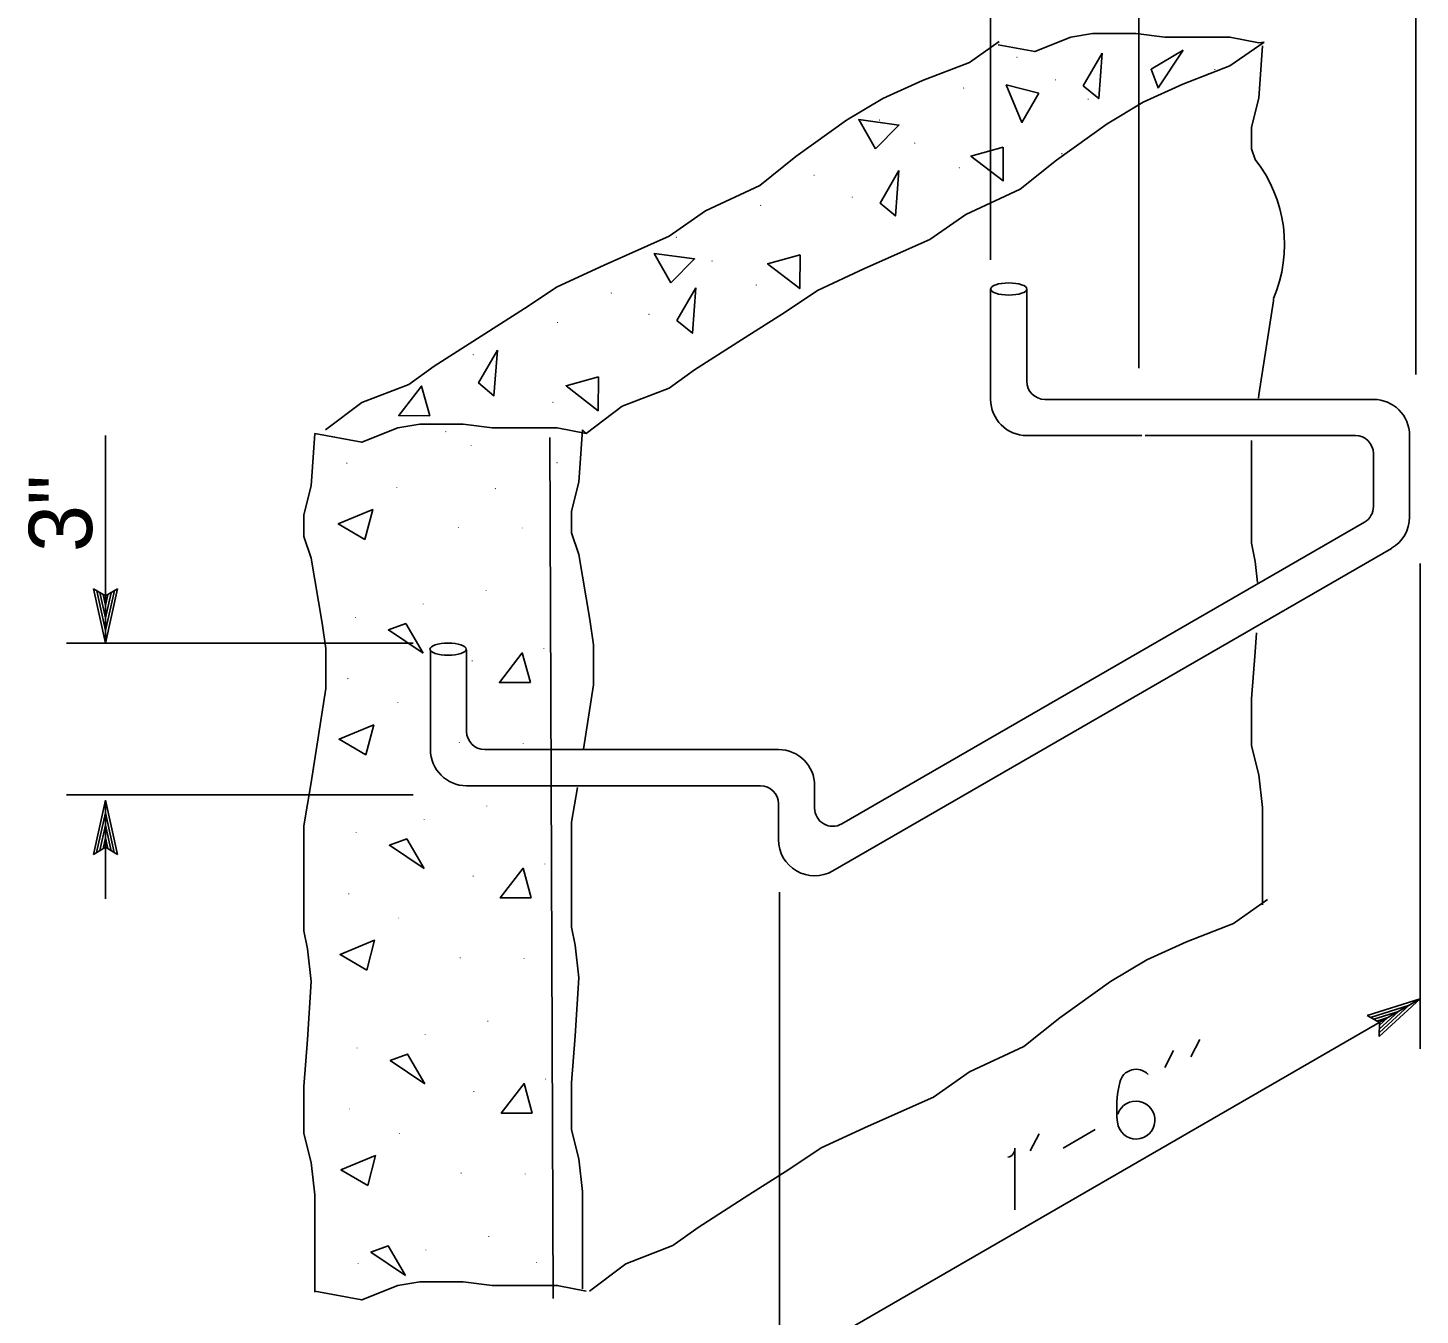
# Model space of a CAD drawing. Extents: x -894 to 866, y -472 to 714.
# Drawn here: x 30.4 to 184.4, y 455.2 to 597.6 of the extents above; entities that cross this region are included whole.
import ezdxf

# ---------------------------------------------------------------- set-up
doc = ezdxf.new("R2010")
doc.units = 0
for name, color, linetype in [('56 Stage 3 Anno', 7, 'Continuous'), ('57 Undefined', 7, 'Continuous'), ('59 Sndwall Anno', 7, 'Continuous'), ('60 Nongeo Data', 7, 'Continuous')]:
    doc.layers.add(name, color=color, linetype=linetype)

msp = doc.modelspace()

# ---------------------------------------------------------------- linework, layer by layer
at = {"layer": '56 Stage 3 Anno'}
for p, q in [((136.88, 571.9), (136.88, 610.96)), ((153.29, 559.94), (153.29, 610.96)), ((183.95, 559.22), (183.95, 610.96)), ((38.99, 529.52), (38.99, 552.47)), ((184.42, 484.63), (184.42, 538.33)), ((38.99, 529.52), (37.66, 535.52)), ((37.66, 535.52), (37.66, 535.52)), ((37.66, 535.52), (38.99, 534.72)), ((38.99, 530.92), (38.02, 535.29)), ((39, 532.29), (38.37, 535.11)), ((39, 533.67), (38.73, 534.88)), ((38.99, 534.72), (40.33, 535.52)), ((40.33, 535.52), (38.99, 529.52)), ((39.98, 535.31), (38.99, 530.9)), ((39.62, 535.07), (39, 532.29)), ((39.27, 534.9), (39, 533.67)), ((40.33, 535.52), (40.33, 535.52)), ((34.68, 529.52), (73.03, 529.52)), ((38.99, 529.52), (38.99, 529.52)), ((34.68, 512.74), (73.03, 512.74)), ((37.65, 506.12), (38.99, 512.12)), ((37.65, 506.12), (38.99, 512.12)), ((38.99, 501.22), (38.99, 512.12)), ((38.99, 512.12), (38.99, 512.12)), ((38.99, 512.12), (40.32, 506.12)), ((38.99, 512.12), (38.99, 512.12)), ((38.99, 512.12), (40.32, 506.12)), ((38.01, 506.34), (38.99, 510.74)), ((38.01, 506.34), (38.99, 510.74)), ((39, 510.73), (39.96, 506.36)), ((39, 510.73), (39.96, 506.36)), ((38.37, 506.57), (38.99, 509.36)), ((38.37, 506.57), (38.99, 509.36)), ((38.99, 509.36), (39.62, 506.53)), ((38.99, 509.36), (39.62, 506.53)), ((38.99, 506.92), (37.65, 506.12)), ((38.99, 506.92), (37.65, 506.12)), ((38.72, 506.75), (38.99, 507.98)), ((38.72, 506.75), (38.99, 507.98)), ((38.99, 507.98), (39.26, 506.77)), ((38.99, 507.98), (39.26, 506.77)), ((40.32, 506.12), (38.99, 506.92)), ((40.32, 506.12), (38.99, 506.92)), ((37.65, 506.12), (37.65, 506.12)), ((37.65, 506.12), (37.65, 506.12)), ((40.32, 506.12), (40.32, 506.12)), ((40.32, 506.12), (40.32, 506.12)), ((113.57, 445.92), (113.57, 501.96)), ((113.72, 449.33), (184.42, 490.15)), ((178.55, 488.31), (184.42, 490.15)), ((184.42, 490.15), (179.89, 485.99)), ((184.42, 490.15), (184.42, 490.15)), ((179.92, 487.55), (178.55, 488.31)), ((178.55, 488.31), (178.55, 488.31)), ((178.92, 488.11), (183.23, 489.46)), ((179.3, 487.91), (182.03, 488.77)), ((182.03, 488.77), (179.89, 486.81)), ((183.22, 489.45), (179.91, 486.42)), ((179.63, 487.7), (180.83, 488.08)), ((179.89, 485.99), (179.92, 487.55)), ((180.83, 488.08), (179.92, 487.24)), ((179.89, 485.99), (179.89, 485.99))]:
    msp.add_line(p, q, dxfattribs=at)
at = {"layer": '57 Undefined'}
for p, q in [((160.05, 485.65), (159.06, 483.74)), ((157.15, 484.46), (156.16, 482.56)), ((142.29, 475.24), (141.29, 473.34)), ((144.92, 473.62), (148.46, 475.7)), ((139.6, 473.62), (139.6, 466.83))]:
    msp.add_line(p, q, dxfattribs=at)
for centre, radius, start, end in [((153, 480.5), 1.86, 43.6698, 166.9839), ((164.03, 477.95), 13.18, 166.9839, 186.2856), ((152.97, 476.73), 2.11, 356.1022, 161.2698), ((153, 476.73), 2.08, 186.2856, 356.1022), ((138.6, 473.61), 1, 282.9552, 0.9711)]:
    msp.add_arc(centre, radius, start, end, dxfattribs=at)
at = {"layer": '59 Sndwall Anno'}
for p, q in [((136.91, 556.47), (136.91, 568.68)), ((140.91, 558.47), (140.91, 568.68)), ((142.91, 556.47), (153.65, 556.47)), ((153.65, 556.47), (179.25, 556.47)), ((91.76, 553.09), (92.15, 552.69)), ((88.53, 456.99), (88.13, 552.26)), ((140.91, 552.47), (153.65, 552.47)), ((154, 552.47), (177.25, 552.47)), ((183.25, 543.46), (183.25, 552.47)), ((179.25, 544.61), (179.25, 550.47)), ((120.44, 509.51), (178.25, 542.88)), ((119.44, 504.31), (181.25, 539.99)), ((74.94, 517.73), (74.94, 528.78)), ((78.94, 519.73), (78.94, 528.78)), ((78.94, 513.73), (111.44, 513.73)), ((117.44, 511.24), (117.44, 513.73)), ((113.44, 507.77), (113.44, 511.73))]:
    msp.add_line(p, q, dxfattribs=at)
for points in [[(149.23, 594.76), (148.86, 589.74), (147.16, 591.16)], [(158.22, 595.11), (155.43, 590.92), (154.65, 592.99)], [(142.23, 590.34), (140.37, 587.1), (138.63, 591.25)], [(124.16, 584.17), (122.31, 587.42), (126.77, 586.82)], [(138.31, 584.37), (138.28, 580.63), (134.72, 583.39)], [(126.76, 581.79), (126.38, 576.76), (124.68, 578.19)], [(101.54, 569.35), (99.69, 572.59), (104.15, 572)], [(115.83, 572.46), (115.8, 568.73), (112.24, 571.48)], [(104.28, 568.81), (103.91, 563.79), (102.21, 565.21)], [(82.34, 561.9), (81.97, 556.87), (80.27, 558.3)], [(74.86, 554.66), (71.43, 554.67), (73.94, 557.94)], [(93.54, 558.95), (93.51, 555.22), (89.95, 557.97)], [(67.7, 540.97), (64.74, 542.69), (68.56, 544.27)], [(74.13, 528.38), (70.3, 530.97), (72.21, 531.67)], [(86, 525.14), (82.57, 525.15), (85.09, 528.43)], [(67.8, 517.15), (64.84, 518.88), (68.66, 520.46)], [(74.23, 504.56), (70.4, 507.15), (72.31, 507.85)], [(86.1, 501.32), (82.67, 501.33), (85.19, 504.61)], [(67.9, 493.34), (64.94, 495.06), (68.76, 496.64)], [(74.33, 480.75), (70.5, 483.33), (72.41, 484.04)], [(86.2, 477.5), (82.77, 477.52), (85.29, 480.79)], [(68, 469.52), (65.04, 471.24), (68.86, 472.82)], [(72.18, 459.55), (68.35, 462.14), (70.26, 462.84)]]:
    msp.add_lwpolyline(points, close=True, dxfattribs=at)
for points in [[(92.15, 552.69), (88.96, 553.32), (84.56, 553.32), (81.75, 553.32), (78.55, 553.72), (73.75, 553.72), (71.35, 553.32), (67.35, 551.72), (62.15, 552.69)], [(91.86, 517.76), (92.96, 524.9), (92.96, 529.3), (92.56, 532.11), (91.36, 539.31), (90.56, 541.71), (90.56, 544.11), (91.36, 547.32), (91.76, 553.09)], [(62.15, 552.69), (61.75, 546.92), (60.95, 543.71), (60.95, 541.31), (61.75, 538.91), (62.95, 531.71), (63.35, 528.9), (63.35, 524.5), (61.75, 514.09), (60.95, 509.29), (60.95, 502.88), (60.95, 497.68), (61.35, 495.68), (61.75, 492.08), (61.35, 485.67), (60.95, 480.47), (60.95, 475.26), (61.75, 472.06), (62.15, 468.46), (62.15, 463.26), (62.15, 457.69)], [(91.76, 458.09), (91.76, 463.66), (91.76, 468.86), (91.36, 472.46), (90.56, 475.66), (90.56, 480.87), (90.96, 486.07), (91.36, 492.48), (90.96, 496.08), (90.56, 498.08), (90.56, 503.28), (90.56, 509.69), (91.2, 513.53)], [(62.15, 457.82), (67.35, 456.85), (71.35, 458.45), (73.75, 458.85), (78.55, 458.85), (81.75, 458.45), (84.56, 458.45), (88.96, 458.45), (92.15, 457.82)]]:
    msp.add_lwpolyline(points, dxfattribs=at)
for centre, radius, start, end in [((142.91, 558.47), 2, 180, 270), ((140.91, 556.47), 4, 180, 270), ((179.25, 552.47), 4, 0, 90), ((177.25, 550.47), 2, 0, 90), ((177.25, 544.61), 2, 300, 0), ((179.25, 543.46), 4, 299.9996, 0), ((78.94, 517.73), 4, 180, 270), ((113.44, 513.73), 4, 0, 90), ((111.44, 511.73), 2, 0, 90), ((119.44, 511.24), 2, 180, 300.0003), ((117.44, 507.77), 4, 180, 300.0001)]:
    msp.add_arc(centre, radius, start, end, dxfattribs=at)
msp.add_ellipse((76.89, 528.84), major_axis=(2, 0), ratio=0.336765, dxfattribs=at)
at = {"layer": '60 Nongeo Data'}
for p, q in [((167.15, 596), (166.57, 595.93)), ((80.94, 517.73), (113.44, 517.73))]:
    msp.add_line(p, q, dxfattribs=at)
for points in [[(137.84, 596.05), (134.57, 593.75), (129.37, 591.75), (124.97, 589.75), (120.97, 587.35), (115.37, 583.34), (111.36, 580.14), (105.36, 577.34), (101.36, 574.54), (94.16, 571.33), (88.96, 568.93), (85.36, 566.53), (80.95, 563.73), (75.35, 560.13), (72.55, 558.12), (67.35, 556.12), (63.34, 553.09)], [(166.57, 595.93), (163.38, 596.55), (158.98, 596.55), (156.18, 596.55), (152.98, 596.95), (148.18, 596.95), (145.78, 596.55), (141.78, 594.95), (137.75, 595.7)], [(92.15, 552.69), (96.16, 555.72), (101.36, 557.72), (104.16, 559.73), (109.76, 563.33), (114.17, 566.13), (117.77, 568.53), (122.97, 570.93), (130.17, 574.14), (134.17, 576.94), (140.17, 579.74), (144.18, 582.94), (149.78, 586.95), (153.78, 589.35), (158.18, 591.35), (163.38, 593.35), (167.15, 596)], [(166.98, 595.57), (166.58, 589.79), (165.78, 586.59), (165.78, 584.19), (166.17, 583.02)], [(168.18, 567.61), (168.18, 567.38), (166.58, 556.97), (166.53, 556.62)], [(165.78, 551.93), (165.78, 545.76), (165.78, 540.56), (166.18, 538.55), (166.44, 536.22)], [(166.32, 530.66), (166.18, 528.55), (165.78, 523.34), (165.78, 518.14), (166.58, 514.94), (166.98, 511.33), (166.98, 506.13), (166.98, 500.57)], [(92.55, 457.82), (96.56, 460.85), (101.76, 462.86), (104.56, 464.86), (110.16, 468.46), (114.57, 471.26), (118.17, 473.66), (123.37, 476.06), (130.57, 479.27), (134.57, 482.07), (140.58, 484.87), (144.58, 488.07), (150.18, 492.08), (154.18, 494.48), (158.58, 496.48), (163.78, 498.48), (167.55, 501.13)]]:
    msp.add_lwpolyline(points, dxfattribs=at)
for centre, radius, start, end in [((154.2, 573.62), 15.22, 336.7553, 38.1152), ((80.94, 519.73), 2, 180, 270)]:
    msp.add_arc(centre, radius, start, end, dxfattribs=at)
msp.add_ellipse((138.91, 568.68), major_axis=(2, 0), ratio=0.336765, dxfattribs=at)

# ---------------------------------------------------------------- texts
at = {"layer": '57 Undefined'}
msp.add_text('3"', height=7, rotation=90, dxfattribs=at).set_placement((37.51, 539.58))
at = {"layer": '59 Sndwall Anno'}
for height, rotation, p in [(0.765, 30.1671, (139.73, 594.19)), (0.765, 180.5909, (161.86, 593.01)), (0.765, 209.9975, (144.16, 591.94)), (0.765, 209.9975, (134.02, 591.03)), (0.765, 180.5909, (147.83, 589.75)), (0.765, 209.9975, (124.71, 587.49)), (0.765, 30.1671, (128.42, 584.69)), (0.765, 180.5909, (144.93, 583.71)), (0.765, 30.1671, (117.29, 581.15)), (0.765, 209.9975, (133.54, 582.21)), (0.765, 209.9975, (111.55, 578.06)), (0.765, 209.9975, (121.68, 578.97)), (0.765, 209.9975, (102.23, 574.52)), (0.765, 30.1671, (105.99, 571.65)), (0.765, 209.9975, (111.07, 569.24)), (0.765, 30.1671, (94.86, 568.11)), (0.765, 209.9975, (99.21, 566)), (0.765, 209.9975, (89.08, 565.09)), (0.765, 209.9975, (79.76, 561.54)), (0.765, 209.9975, (88.59, 556.27)), (0.765, 209.9975, (76.74, 553.02)), (0.702, 90.2407, (79.51, 551.23)), (0.702, 90.2407, (65.76, 549.29)), (0.765, 209.9975, (89.03, 549.59)), (0.702, 90.2407, (71.28, 546.6)), (0.765, 209.9975, (82.21, 546.72)), (0.702, 90.2407, (78.09, 542.19)), (0.702, 90.2407, (85.16, 542.11)), (0.702, 90.2407, (81.15, 535.18)), (0.702, 90.2407, (74.2, 533.71)), (0.702, 90.2407, (66.69, 532.22)), (0.702, 90.2407, (87.54, 528.77)), (0.702, 90.2407, (79.61, 527.42)), (0.702, 90.2407, (65.86, 525.47)), (0.702, 90.2407, (71.38, 522.78)), (0.702, 90.2407, (78.19, 518.38)), (0.702, 90.2407, (85.26, 518.29)), (0.702, 90.2407, (81.25, 511.36)), (0.702, 90.2407, (74.3, 509.89)), (0.702, 90.2407, (66.79, 508.4)), (0.702, 90.2407, (79.71, 503.6)), (0.702, 90.2407, (87.64, 504.95)), (0.702, 90.2407, (65.96, 501.65)), (0.702, 90.2407, (71.48, 498.96)), (0.702, 90.2407, (78.29, 494.56)), (0.702, 90.2407, (85.36, 494.48)), (0.702, 90.2407, (81.35, 487.55)), (0.702, 90.2407, (74.4, 486.07)), (0.702, 90.2407, (66.89, 484.58)), (0.702, 90.2407, (87.74, 481.14)), (0.702, 90.2407, (79.81, 479.78)), (0.702, 90.2407, (66.06, 477.84)), (0.702, 90.2407, (71.58, 475.15)), (0.702, 90.2407, (78.39, 470.74)), (0.702, 90.2407, (85.46, 470.66)), (0.702, 90.2407, (81.45, 463.73)), (0.702, 90.2407, (74.5, 462.25)), (0.702, 90.2407, (66.99, 460.76)), (0.702, 90.2407, (86.71, 460.84))]:
    msp.add_text('.', height=height, rotation=rotation, dxfattribs=at).set_placement(p)

doc.saveas('drawing.dxf')
